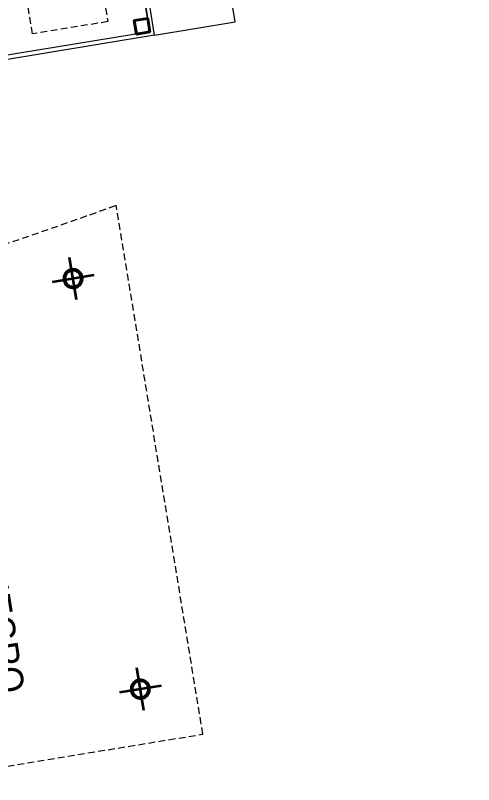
# Model space of a CAD drawing. Header units: metres. Extents: x 2 to 659295185, y -28 to 1124222152.
# Drawn here: x 655640.64 to 655657.47, y 1126311.65 to 1126339.88 of the extents above; entities that cross this region are included whole.
import ezdxf
from ezdxf.enums import TextEntityAlignment as Align

# ---------------------------------------------------------------- set-up
doc = ezdxf.new("R2010")
doc.units = ezdxf.units.M
doc.header["$MEASUREMENT"] = 0
for name, pattern in [('CCSM_C1_CUERPO EL$0$CONTINUA', [0]), ('CCSM_C1_CUERPO EL$0$HIDDEN', [0.375, 0.25, -0.125]), ('CCSM_XREF ESTRUCTURA15$0$RAYITAS', [0.375, 0.25, -0.125]), ('DASHDOT', [1, 0.5, -0.25, 0, -0.25])]:
    doc.linetypes.add(name, pattern=pattern)
doc.layers.get('0').update_dxf_attribs({"linetype": 'CONTINUOUS'})
for name, color, linetype in [('CCSM_C1_CUERPO EL$0$A-ALUCOBOND', 254, 'CONTINUOUS'), ('CCSM_C1_CUERPO EL$0$A-AREAS COMERCIALES', 151, 'CONTINUOUS'), ('CCSM_C1_CUERPO EL$0$A-EQUIPOS', 9, 'CONTINUOUS'), ('CCSM_C1_CUERPO EL$0$A-LOCAL ID', 7, 'CONTINUOUS'), ('CCSM_C1_CUERPO EL$0$A-PARED', 2, 'CCSM_C1_CUERPO EL$0$CONTINUA'), ('CCSM_C1_CUERPO EL$0$A_RAMPAS DE ANDENES', 8, 'CCSM_C1_CUERPO EL$0$CONTINUA'), ('CCSM_C1_CUERPO EL$0$ID_Nº LOCAL', 7, 'CONTINUOUS'), ('CCSM_C1_CUERPO EL$0$TEX-ROT', 7, 'CONTINUOUS'), ('CCSM_XREF ESTRUCTURA15$0$E-PROYECCION TECHO', 9, 'CCSM_XREF ESTRUCTURA15$0$RAYITAS')]:
    doc.layers.add(name, color=color, linetype=linetype)
for name, color, linetype, lineweight in [('CCSM_XREF ESTRUCTURA15$0$E-CA-COLUMNA', 2, 'CONTINUOUS', 35), ('CCSM_XREF ESTRUCTURA15$0$E-CE-COLUMNA', 2, 'CONTINUOUS', 35), ('LOCALES ASIGNADOS', 41, 'DASHDOT', 0)]:
    doc.layers.add(name, color=color, linetype=linetype, lineweight=lineweight)
doc.styles.add('CCSM_C1_CUERPO EL$0$ROMANS', font='romans__.ttf')
doc.styles.add('CCSM_C1_CUERPO EL$0$sigo', font='arial.ttf', dxfattribs={"width": 0.9})

# ---------------------------------------------------------------- blocks, each defined once
blk = doc.blocks.new('CCSM_C1_CUERPO EL$0$COLUMNAS DE ALUCOBOND')
at = {"layer": 'CCSM_C1_CUERPO EL$0$A-ALUCOBOND'}
for points in [[(-0.335, 0.012), (-0.335, 0.013), (-0.339, 0.013), (-0.339, 0.012), (-0.336, 0.012), (-0.336, -0.01), (-0.339, -0.01), (-0.339, -0.012), (-0.335, -0.012, 0.414214), (-0.335, -0.011)], [(0.334, 0.012), (0.334, 0.013), (0.338, 0.013), (0.338, 0.012), (0.335, 0.012), (0.335, -0.01), (0.338, -0.01), (0.338, -0.012), (0.335, -0.012, -0.414214), (0.334, -0.011)]]:
    blk.add_hatch(color=250, dxfattribs=at).paths.add_polyline_path(points)
h = blk.add_hatch(color=250, dxfattribs=at)
h.paths.add_polyline_path([(-0.315, 0.001, 0.292593), (-0.315, 0.001), (-0.319, 0.001, 0.269806), (-0.319, 0.001), (-0.315, 0, -0.355234), (-0.315, 0, 0.103259), (-0.315, 0)])
h.paths.add_polyline_path([(-0.315, 0, 0.111744), (-0.315, 0, -0.308278), (-0.315, 0), (-0.316, -0.001, 0.54849), (-0.316, -0.001), (-0.315, -0.002, 0.292593), (-0.315, -0.001)])
h = blk.add_hatch(color=250, dxfattribs=at)
h.paths.add_polyline_path([(0.315, 0.001, -0.292593), (0.315, 0.001), (0.319, 0.001, -0.269806), (0.319, 0.001), (0.314, 0, 0.355234), (0.314, 0, -0.103259), (0.314, 0)])
h.paths.add_polyline_path([(0.314, 0, -0.111744), (0.314, 0, 0.308278), (0.314, 0), (0.315, -0.001, -0.54849), (0.315, -0.001), (0.315, -0.002, -0.292593), (0.315, -0.001)])
for p, q in [((-0.352, 0.014), (-0.353, 0.014)), ((-0.33, 0.013), (-0.353, 0.013)), ((-0.349, 0.018), (-0.352, 0.015)), ((-0.348, 0.018), (-0.352, 0.014)), ((-0.333, 0.018), (-0.348, 0.018)), ((-0.335, -0.011), (-0.335, 0.012)), ((-0.335, 0.012), (-0.33, 0.012)), ((-0.334, 0.003), (-0.335, 0.003)), ((-0.325, 0.01), (-0.333, 0.018)), ((-0.33, 0.001), (-0.33, 0.012)), ((-0.327, 0.001), (-0.326, 0.001)), ((-0.326, 0.001), (-0.325, 0.001)), ((-0.325, 0.001), (-0.325, 0.01)), ((-0.325, 0.001), (-0.325, 0.001)), ((-0.324, 0.001), (-0.324, 0.001)), ((-0.323, 0.001), (-0.323, 0.001)), ((-0.322, 0.001), (-0.322, 0.001)), ((-0.322, 0.001), (-0.321, 0.001)), ((-0.321, 0.001), (-0.32, 0.001)), ((-0.32, 0.001), (-0.315, 0.001)), ((-0.319, 0.001), (-0.315, 0)), ((-0.315, 0), (-0.315, 0.001)), ((0.314, 0), (0.315, 0.001)), ((0.319, 0.001), (0.314, 0)), ((0.32, 0.001), (0.315, 0.001)), ((0.321, 0.001), (0.32, 0.001)), ((0.321, 0.001), (0.321, 0.001)), ((0.322, 0.001), (0.322, 0.001)), ((0.323, 0.001), (0.323, 0.001)), ((0.325, 0.001), (0.324, 0.001)), ((0.324, 0.001), (0.324, 0.001)), ((0.325, 0.01), (0.333, 0.018)), ((0.325, 0.001), (0.325, 0.01)), ((0.326, 0.001), (0.325, 0.001)), ((0.327, 0.001), (0.326, 0.001)), ((0.334, 0.012), (0.329, 0.012)), ((0.329, 0.001), (0.329, 0.012)), ((0.33, 0.013), (0.353, 0.013)), ((0.333, 0.018), (0.348, 0.018)), ((0.334, -0.011), (0.334, 0.012)), ((0.334, 0.003), (0.334, 0.003)), ((0.348, 0.018), (0.351, 0.014)), ((0.349, 0.018), (0.352, 0.015)), ((0.352, 0.014), (0.353, 0.014)), ((-0.335, -0.012), (-0.353, -0.012)), ((-0.335, -0.012), (-0.353, -0.012)), ((-0.352, -0.013), (-0.353, -0.013)), ((-0.348, -0.017), (-0.352, -0.013)), ((-0.349, -0.018), (-0.352, -0.014)), ((-0.337, -0.017), (-0.348, -0.017)), ((-0.33, -0.009), (-0.337, -0.017)), ((-0.334, -0.003), (-0.335, -0.003)), ((-0.33, -0.017), (-0.33, -0.002)), ((-0.33, -0.017), (-0.325, -0.017)), ((-0.326, -0.002), (-0.326, -0.002)), ((-0.325, -0.017), (-0.325, -0.002)), ((-0.325, -0.002), (-0.325, -0.002)), ((-0.324, -0.002), (-0.323, -0.002)), ((-0.324, -0.002), (-0.324, -0.002)), ((-0.323, -0.002), (-0.322, -0.002)), ((-0.322, -0.002), (-0.321, -0.002)), ((-0.321, -0.002), (-0.321, -0.002)), ((-0.32, -0.002), (-0.32, -0.002)), ((-0.319, -0.002), (-0.315, -0.002)), ((-0.315, 0), (-0.316, -0.001)), ((-0.316, -0.001), (-0.315, -0.002)), ((-0.315, 0), (-0.315, -0.001)), ((0.314, 0), (0.315, -0.001)), ((0.314, 0), (0.315, -0.001)), ((0.315, -0.001), (0.315, -0.002)), ((0.319, -0.002), (0.315, -0.002)), ((0.32, -0.002), (0.32, -0.002)), ((0.321, -0.002), (0.32, -0.002)), ((0.322, -0.002), (0.321, -0.002)), ((0.322, -0.002), (0.322, -0.002)), ((0.323, -0.002), (0.323, -0.002)), ((0.324, -0.002), (0.324, -0.002)), ((0.325, -0.017), (0.325, -0.002)), ((0.325, -0.002), (0.325, -0.002)), ((0.326, -0.002), (0.325, -0.002)), ((0.329, -0.017), (0.325, -0.017)), ((0.329, -0.017), (0.329, -0.002)), ((0.329, -0.009), (0.337, -0.017)), ((0.334, -0.003), (0.334, -0.003)), ((0.335, -0.012), (0.353, -0.012)), ((0.335, -0.012), (0.353, -0.012)), ((0.337, -0.017), (0.348, -0.017)), ((0.348, -0.017), (0.351, -0.013)), ((0.349, -0.018), (0.352, -0.014)), ((0.352, -0.013), (0.353, -0.013))]:
    blk.add_line(p, q, dxfattribs=at)
at = {"layer": 'CCSM_C1_CUERPO EL$0$A-ALUCOBOND', "color": 0}
for p, q in [((-0.339, 0.012), (-0.339, 0.013)), ((-0.335, 0.012), (-0.335, 0.013)), ((0.334, 0.012), (0.334, 0.013)), ((0.338, 0.012), (0.338, 0.013)), ((-0.339, -0.01), (-0.339, -0.012)), ((0.338, -0.01), (0.338, -0.012))]:
    blk.add_line(p, q, dxfattribs=at)
for points in [[(-0.339, -0.01), (-0.336, -0.01), (-0.336, 0.012), (-0.339, 0.012)], [(0.339, -0.01), (0.335, -0.01), (0.335, 0.012), (0.339, 0.012)]]:
    blk.add_lwpolyline(points, close=True, dxfattribs=at)
at = {"layer": 'CCSM_C1_CUERPO EL$0$A-ALUCOBOND'}
for points in [[(-0.33, -0.002), (-0.333, -0.002), (-0.333, -0.003, -0.414214), (-0.333, -0.003), (-0.334, -0.003, -0.414214), (-0.334, -0.003), (-0.335, 0, -0.446879), (-0.335, 0), (-0.334, 0, 0.414214), (-0.334, 0), (-0.334, 0, 0.414214), (-0.334, 0), (-0.335, 0, -0.446879), (-0.335, 0), (-0.334, 0.002, -0.414214), (-0.334, 0.003), (-0.333, 0.003, -0.414214), (-0.333, 0.002), (-0.333, 0.001), (-0.331, 0.001)], [(0.33, -0.002), (0.333, -0.002), (0.333, -0.003, 0.414214), (0.333, -0.003), (0.334, -0.003, 0.414214), (0.334, -0.003), (0.334, 0, 0.446879), (0.334, 0), (0.334, 0, -0.414214), (0.334, 0), (0.334, 0, -0.414214), (0.334, 0), (0.334, 0, 0.446879), (0.334, 0), (0.334, 0.002, 0.414214), (0.334, 0.003), (0.333, 0.003, 0.414214), (0.333, 0.002), (0.333, 0.001), (0.331, 0.001)]]:
    blk.add_lwpolyline(points, format="xyb", dxfattribs=at)
for points in [[(-0.331, 0.001, -0.165128), (-0.331, 0.001), (-0.331, 0.001, -0.571241), (-0.331, 0.001), (-0.331, 0.001, -0.103106), (-0.331, 0.001), (-0.33, -0.002, -0.165623), (-0.33, -0.002), (-0.33, -0.002, -0.549631), (-0.33, -0.002), (-0.33, -0.002, -0.119266), (-0.33, -0.002)], [(-0.33, 0.001, -0.165128), (-0.33, 0.001), (-0.33, 0.001, -0.571241), (-0.33, 0.001), (-0.33, 0.001, -0.103106), (-0.33, 0.001), (-0.329, -0.002, -0.165623), (-0.329, -0.002), (-0.329, -0.002, -0.549631), (-0.329, -0.002), (-0.329, -0.002, -0.119266), (-0.329, -0.002)], [(-0.329, 0.001, -0.165128), (-0.329, 0.001), (-0.329, 0.001, -0.571241), (-0.329, 0.001), (-0.329, 0.001, -0.103106), (-0.329, 0.001), (-0.328, -0.002, -0.165623), (-0.328, -0.002), (-0.328, -0.002, -0.549631), (-0.328, -0.002), (-0.328, -0.002, -0.119266), (-0.328, -0.002)], [(-0.328, 0.001, -0.165128), (-0.328, 0.001), (-0.328, 0.001, -0.571241), (-0.328, 0.001), (-0.328, 0.001, -0.103106), (-0.328, 0.001), (-0.327, -0.002, -0.165623), (-0.327, -0.002), (-0.327, -0.002, -0.549631), (-0.327, -0.002), (-0.328, -0.002, -0.119266), (-0.328, -0.002)], [(-0.327, 0.001, -0.165128), (-0.327, 0.001), (-0.327, 0.001, -0.571241), (-0.327, 0.001), (-0.327, 0.001, -0.103106), (-0.327, 0.001), (-0.326, -0.002, -0.165623), (-0.326, -0.002), (-0.326, -0.002, -0.549631), (-0.326, -0.002), (-0.327, -0.002, -0.119266), (-0.327, -0.002)], [(-0.326, 0.001, -0.165128), (-0.326, 0.001), (-0.326, 0.001, -0.571241), (-0.326, 0.001), (-0.326, 0.001, -0.103106), (-0.326, 0.001), (-0.325, -0.002, -0.165623), (-0.325, -0.002), (-0.325, -0.002, -0.549631), (-0.325, -0.002), (-0.326, -0.002, -0.119266), (-0.326, -0.002)], [(-0.325, 0.001, -0.165128), (-0.325, 0.001), (-0.324, 0.001, -0.571241), (-0.324, 0.001), (-0.324, 0.001, -0.103106), (-0.324, 0.001), (-0.324, -0.002, -0.165623), (-0.324, -0.002), (-0.324, -0.002, -0.549631), (-0.324, -0.002), (-0.324, -0.002, -0.119266), (-0.324, -0.002)], [(-0.325, 0.001, -0.165128), (-0.325, 0.001), (-0.325, 0.001, -0.571241), (-0.325, 0.001), (-0.325, 0.001, -0.103106), (-0.325, 0.001), (-0.324, -0.002, -0.165623), (-0.324, -0.002), (-0.325, -0.002, -0.549631), (-0.325, -0.002), (-0.325, -0.002, -0.119266), (-0.325, -0.002)], [(-0.324, 0.001, -0.165128), (-0.324, 0.001), (-0.324, 0.001, -0.571241), (-0.324, 0.001), (-0.323, 0.001, -0.103106), (-0.323, 0.001), (-0.323, -0.002, -0.165623), (-0.323, -0.002), (-0.323, -0.002, -0.549631), (-0.323, -0.002), (-0.323, -0.002, -0.119266), (-0.323, -0.002)], [(-0.323, 0.001, -0.165128), (-0.323, 0.001), (-0.323, 0.001, -0.571241), (-0.323, 0.001), (-0.322, 0.001, -0.103106), (-0.322, 0.001), (-0.322, -0.002, -0.165623), (-0.322, -0.002), (-0.322, -0.002, -0.549631), (-0.322, -0.002), (-0.322, -0.002, -0.119266), (-0.322, -0.002)], [(-0.322, 0.001, -0.165128), (-0.322, 0.001), (-0.322, 0.001, -0.571241), (-0.322, 0.001), (-0.322, 0.001, -0.103106), (-0.322, 0.001), (-0.321, -0.002, -0.165623), (-0.321, -0.002), (-0.321, -0.002, -0.549631), (-0.321, -0.002), (-0.321, -0.002, -0.119266), (-0.321, -0.002)], [(-0.321, 0.001, -0.165128), (-0.321, 0.001), (-0.321, 0.001, -0.571241), (-0.321, 0.001), (-0.321, 0.001, -0.103106), (-0.321, 0.001), (-0.32, -0.002, -0.165623), (-0.32, -0.002), (-0.32, -0.002, -0.549631), (-0.32, -0.002), (-0.321, -0.002, -0.119266), (-0.321, -0.002)], [(-0.32, 0.001, -0.165128), (-0.32, 0.001), (-0.32, 0.001, -0.571241), (-0.32, 0.001), (-0.32, 0.001, -0.103106), (-0.32, 0.001), (-0.319, -0.002, -0.165623), (-0.319, -0.002), (-0.32, -0.002, -0.549631), (-0.32, -0.002), (-0.32, -0.002, -0.119266), (-0.32, -0.002)], [(0.32, 0.001, 0.165128), (0.32, 0.001), (0.32, 0.001, 0.571241), (0.32, 0.001), (0.32, 0.001, 0.103106), (0.32, 0.001), (0.319, -0.002, 0.165623), (0.319, -0.002), (0.319, -0.002, 0.549631), (0.319, -0.002), (0.32, -0.002, 0.119266), (0.32, -0.002)], [(0.321, 0.001, 0.165128), (0.321, 0.001), (0.321, 0.001, 0.571241), (0.321, 0.001), (0.321, 0.001, 0.103106), (0.321, 0.001), (0.32, -0.002, 0.165623), (0.32, -0.002), (0.32, -0.002, 0.549631), (0.32, -0.002), (0.32, -0.002, 0.119266), (0.32, -0.002)], [(0.322, 0.001, 0.165128), (0.322, 0.001), (0.322, 0.001, 0.571241), (0.322, 0.001), (0.321, 0.001, 0.103106), (0.321, 0.001), (0.321, -0.002, 0.165623), (0.321, -0.002), (0.321, -0.002, 0.549631), (0.321, -0.002), (0.321, -0.002, 0.119266), (0.321, -0.002)], [(0.323, 0.001, 0.165128), (0.323, 0.001), (0.323, 0.001, 0.571241), (0.323, 0.001), (0.322, 0.001, 0.103106), (0.322, 0.001), (0.322, -0.002, 0.165623), (0.322, -0.002), (0.322, -0.002, 0.549631), (0.322, -0.002), (0.322, -0.002, 0.119266), (0.322, -0.002)], [(0.324, 0.001, 0.165128), (0.324, 0.001), (0.323, 0.001, 0.571241), (0.323, 0.001), (0.323, 0.001, 0.103106), (0.323, 0.001), (0.322, -0.002, 0.165623), (0.322, -0.002), (0.323, -0.002, 0.549631), (0.323, -0.002), (0.323, -0.002, 0.119266), (0.323, -0.002)], [(0.324, 0.001, 0.165128), (0.324, 0.001), (0.324, 0.001, 0.571241), (0.324, 0.001), (0.324, 0.001, 0.103106), (0.324, 0.001), (0.323, -0.002, 0.165623), (0.323, -0.002), (0.323, -0.002, 0.549631), (0.323, -0.002), (0.324, -0.002, 0.119266), (0.324, -0.002)], [(0.325, 0.001, 0.165128), (0.325, 0.001), (0.325, 0.001, 0.571241), (0.325, 0.001), (0.325, 0.001, 0.103106), (0.325, 0.001), (0.324, -0.002, 0.165623), (0.324, -0.002), (0.324, -0.002, 0.549631), (0.324, -0.002), (0.325, -0.002, 0.119266), (0.325, -0.002)], [(0.326, 0.001, 0.165128), (0.326, 0.001), (0.326, 0.001, 0.571241), (0.326, 0.001), (0.326, 0.001, 0.103106), (0.326, 0.001), (0.325, -0.002, 0.165623), (0.325, -0.002), (0.325, -0.002, 0.549631), (0.325, -0.002), (0.325, -0.002, 0.119266), (0.325, -0.002)], [(0.327, 0.001, 0.165128), (0.327, 0.001), (0.327, 0.001, 0.571241), (0.327, 0.001), (0.327, 0.001, 0.103106), (0.327, 0.001), (0.326, -0.002, 0.165623), (0.326, -0.002), (0.326, -0.002, 0.549631), (0.326, -0.002), (0.326, -0.002, 0.119266), (0.326, -0.002)], [(0.328, 0.001, 0.165128), (0.328, 0.001), (0.328, 0.001, 0.571241), (0.328, 0.001), (0.328, 0.001, 0.103106), (0.328, 0.001), (0.327, -0.002, 0.165623), (0.327, -0.002), (0.327, -0.002, 0.549631), (0.327, -0.002), (0.327, -0.002, 0.119266), (0.327, -0.002)], [(0.329, 0.001, 0.165128), (0.329, 0.001), (0.329, 0.001, 0.571241), (0.329, 0.001), (0.329, 0.001, 0.103106), (0.329, 0.001), (0.328, -0.002, 0.165623), (0.328, -0.002), (0.328, -0.002, 0.549631), (0.328, -0.002), (0.328, -0.002, 0.119266), (0.328, -0.002)], [(0.33, 0.001, 0.165128), (0.33, 0.001), (0.33, 0.001, 0.571241), (0.33, 0.001), (0.329, 0.001, 0.103106), (0.329, 0.001), (0.329, -0.002, 0.165623), (0.329, -0.002), (0.329, -0.002, 0.549631), (0.329, -0.002), (0.329, -0.002, 0.119266), (0.329, -0.002)], [(0.331, 0.001, 0.165128), (0.331, 0.001), (0.331, 0.001, 0.571241), (0.331, 0.001), (0.33, 0.001, 0.103106), (0.33, 0.001), (0.33, -0.002, 0.165623), (0.33, -0.002), (0.33, -0.002, 0.549631), (0.33, -0.002), (0.33, -0.002, 0.119266), (0.33, -0.002)]]:
    blk.add_lwpolyline(points, format="xyb", close=True, dxfattribs=at)
for points in [[(-0.331, 0.001), (-0.33, 0.001)], [(-0.33, 0.001), (-0.329, 0.001)], [(-0.329, 0.001), (-0.328, 0.001)], [(-0.328, 0.001), (-0.327, 0.001)], [(0.328, 0.001), (0.327, 0.001)], [(0.329, 0.001), (0.328, 0.001)], [(0.329, 0.001), (0.329, 0.001)], [(0.33, 0.001), (0.33, 0.001)], [(-0.329, -0.002), (-0.33, -0.002)], [(-0.328, -0.002), (-0.329, -0.002)], [(-0.328, -0.002), (-0.328, -0.002)], [(-0.327, -0.002), (-0.327, -0.002)], [(0.326, -0.002), (0.327, -0.002)], [(0.327, -0.002), (0.328, -0.002)], [(0.328, -0.002), (0.329, -0.002)], [(0.329, -0.002), (0.33, -0.002)]]:
    blk.add_lwpolyline(points, dxfattribs=at)
at = {"layer": 'CCSM_C1_CUERPO EL$0$A-ALUCOBOND', "color": 1}
for points in [[(-0.325, -0.002), (-0.325, -0.024), (-0.3, -0.024), (-0.3, 0.025), (-0.325, 0.025), (-0.325, 0.001)], [(-0.321, -0.002), (-0.321, -0.021), (-0.304, -0.021), (-0.304, 0.021), (-0.321, 0.021), (-0.321, 0.001)], [(0.325, -0.002), (0.325, -0.024), (0.3, -0.024), (0.3, 0.025), (0.325, 0.025), (0.325, 0.001)], [(0.321, -0.002), (0.321, -0.021), (0.304, -0.021), (0.304, 0.021), (0.321, 0.021), (0.321, 0.001)]]:
    blk.add_lwpolyline(points, dxfattribs=at)
at = {"layer": 'CCSM_C1_CUERPO EL$0$A-ALUCOBOND'}
for centre, radius, start, end in [((0, 0), 0.354, 90.0148, 177.8483), ((-0.001, 0.002), 0.348, 89.9001, 177.2477), ((0, 0), 0.354, 2.1517, 89.9852), ((0.001, 0.002), 0.348, 2.7523, 90.0999), ((-0.353, 0.013), 0.000616, 177.5286, 270), ((-0.053, 0.001), 0.3, 177.4071, 177.5286), ((-0.352, 0.015), 0.000616, 133.5778, 177.4071), ((-0.352, 0.015), 0.000616, 270, 313.5778), ((-0.33, 0.012), 0.000616, 0, 90), ((-0.319, 0.001), 0.000616, 199.109, 259.5059), ((-0.315, 0.001), 0.000246, 24.7635, 90), ((0.315, 0.001), 0.000246, 90, 155.2365), ((0.319, 0.001), 0.000616, 280.4941, 340.891), ((0.33, 0.012), 0.000616, 90, 180), ((0.352, 0.015), 0.000616, 226.4222, 270), ((0.053, 0.001), 0.3, 2.4714, 2.5929), ((0.352, 0.015), 0.000616, 2.5929, 46.4222), ((0.353, 0.013), 0.000616, 270, 2.4714), ((-0.353, -0.013), 0.000616, 90, 182.4714), ((0, 0), 0.354, 182.1102, 269.9862), ((-0.053, 0), 0.3, 182.4714, 182.5929), ((-0.352, -0.014), 0.000616, 182.5929, 226.4222), ((-0.352, -0.014), 0.000616, 46.4222, 90), ((-0.002, -0.002), 0.347, 182.5979, 270.3744), ((-0.335, -0.011), 0.000616, 270, 0), ((-0.315, -0.001), 0.000246, 114.1515, 229.1287), ((-0.315, 0), 0.000246, 335.2365, 24.7635), ((-0.315, 0), 0.0000616, 294.1515, 78.9412), ((-0.315, -0.001), 0.000246, 270, 335.2365), ((0, 0), 0.354, 270.0138, 357.8898), ((0.002, -0.002), 0.347, 269.6256, 357.4021), ((0.315, 0), 0.000246, 155.2365, 204.7635), ((0.314, 0), 0.0000616, 101.0588, 245.8485), ((0.315, -0.001), 0.000246, 204.7635, 270), ((0.315, -0.001), 0.000246, 310.8713, 65.8485), ((0.335, -0.011), 0.000616, 180, 270), ((0.352, -0.014), 0.000616, 90, 133.5778), ((0.053, 0), 0.3, 357.4071, 357.5286), ((0.352, -0.014), 0.000616, 313.5778, 357.4071), ((0.353, -0.013), 0.000616, 357.5286, 90)]:
    blk.add_arc(centre, radius, start, end, dxfattribs=at)
blk = doc.blocks.new('CCSM_C1_CUERPO EL$0$IDENT LOCAL')
at = {"style": 'CCSM_C1_CUERPO EL$0$ROMANS'}
for tag, height, p in [('NºLOCAL', 0.7, (0.201, 1.671)), ('AREA-EXACTA', 0.5, (0, 0.85)), ('RUBRO', 0.35, (0, 0)), ('USO', 0.35, (0, -0.85))]:
    blk.add_attdef(tag, text='', height=height, dxfattribs=at).set_placement(p, align=Align.BOTTOM_CENTER)
blk = doc.blocks.new('CCSM_XREF ESTRUCTURA15$0$CCSM_COLUMNA REC')
at = {"layer": 'CCSM_XREF ESTRUCTURA15$0$E-CA-COLUMNA'}
blk.add_lwpolyline([(-0.25, -0.25), (0.25, -0.25), (0.25, 0.25), (-0.25, 0.25)], close=True, dxfattribs=at)
blk = doc.blocks.new('CCSM_XREF ESTRUCTURA15$0$CCSM_COLUM REDONDA')
at = {"color": 5}
for p, q in [((0, 0.774), (0, -0.774)), ((-0.789, 0), (0.789, 0))]:
    blk.add_line(p, q, dxfattribs=at)
blk.add_circle((0, 0), 0.3)

msp = doc.modelspace()

# ---------------------------------------------------------------- hatches: boundary and pattern name
at = {"layer": 'LOCALES ASIGNADOS'}
h = msp.add_hatch(color=256, dxfattribs=at)
edge = h.paths.add_edge_path()
edge.add_arc((219491.1056, 1054914.3756), 441878.9229, 9.308049718, 9.309563548, ccw=False)
edge.add_line((655551.8097, 1126384.9626), (655564.5398, 1126387.0492))
edge.add_line((655564.5398, 1126387.0492), (655562.5867, 1126398.9652))
edge.add_line((655562.5867, 1126398.9652), (655552.3922, 1126397.2942))
edge.add_line((655552.3922, 1126397.2942), (655552.4569, 1126396.8995))
edge.add_line((655552.4569, 1126396.8995), (655549.9212, 1126396.4839))

# ---------------------------------------------------------------- linework, layer by layer
for centre in [(655642.7616, 1126330.2221), (655642.7616, 1126330.2221), (655645.2313, 1126315.1543), (655645.2313, 1126315.1543)]:
    msp.add_circle(centre, 0.3)
at = {"layer": 'CCSM_C1_CUERPO EL$0$A-AREAS COMERCIALES', "lineweight": 5}
msp.add_lwpolyline([(655644.0122, 1126348.8658), (655645.5835, 1126339.2789), (655636.6689, 1126337.8178), (655635.5948, 1126344.4218), (655636.8443, 1126344.6266), (655636.3552, 1126347.6107), (655644.0122, 1126348.8656)], dxfattribs=at)
at = {"layer": 'CCSM_C1_CUERPO EL$0$A-EQUIPOS', "linetype": 'CCSM_C1_CUERPO EL$0$HIDDEN', "lineweight": 5}
msp.add_lwpolyline([(655644.0373, 1126339.655), (655641.2741, 1126339.2025), (655640.9509, 1126341.1762), (655643.7141, 1126341.6287)], close=True, dxfattribs=at)
at = {"layer": 'CCSM_C1_CUERPO EL$0$A-PARED', "lineweight": 5}
for p, q in [((655645.5838, 1126339.279), (655645.3412, 1126340.7592)), ((655645.7561, 1126339.1552), (655645.4892, 1126340.7835)), ((655645.7561, 1126339.1552), (655636.3813, 1126337.6186))]:
    msp.add_line(p, q, dxfattribs=at)
msp.add_lwpolyline([(655645.5838, 1126339.279), (655636.6689, 1126337.8178), (655636.5585, 1126338.4914), (655636.4105, 1126338.4672), (655636.5209, 1126337.7935)], dxfattribs=at)
at = {"layer": 'CCSM_C1_CUERPO EL$0$A_RAMPAS DE ANDENES', "lineweight": 5}
for p, q in [((655648.7166, 1126339.6405), (655645.8617, 1126357.058)), ((655645.7561, 1126339.1552), (655648.7166, 1126339.6405))]:
    msp.add_line(p, q, dxfattribs=at)
at = {"layer": 'CCSM_XREF ESTRUCTURA15$0$E-PROYECCION TECHO', "lineweight": 5}
msp.add_lwpolyline([(655644.347, 1126332.9144, -0.0104386), (655635.5612, 1126329.9478), (655638.499, 1126312.0241), (655647.5285, 1126313.5041), (655644.347, 1126332.9144)], format="xyb", dxfattribs=at)

# ---------------------------------------------------------------- block references
at = {"layer": 'CCSM_C1_CUERPO EL$0$A-LOCAL ID', "lineweight": 5}
ref = msp.add_blockref('CCSM_C1_CUERPO EL$0$IDENT LOCAL', (655636.605, 1126321.4747), dxfattribs=dict(at, rotation=278.9917523318326))
ref.add_attrib('NºLOCAL', 'ACCESO PALO NEGRO', dxfattribs={"layer": 'CCSM_C1_CUERPO EL$0$ID_Nº LOCAL', "color": 0, "height": 1, "rotation": 278.99175, "style": 'CCSM_C1_CUERPO EL$0$sigo', "width": 0.9}).set_placement((655638.6298, 1126321.7951), align=Align.BOTTOM_CENTER)
at = {"layer": 'CCSM_C1_CUERPO EL$0$TEX-ROT', "lineweight": 5, "rotation": 279.3084510912302}
for p in [(655642.7616, 1126330.2221), (655645.2313, 1126315.1543)]:
    msp.add_blockref('CCSM_C1_CUERPO EL$0$COLUMNAS DE ALUCOBOND', p, dxfattribs=at)
at = {"layer": 'CCSM_XREF ESTRUCTURA15$0$E-CE-COLUMNA', "lineweight": 5, "rotation": 279.3084512601026}
msp.add_blockref('CCSM_XREF ESTRUCTURA15$0$CCSM_COLUMNA REC', (655645.2967, 1126339.4852), dxfattribs=at)
at = {"layer": 'CCSM_XREF ESTRUCTURA15$0$E-CE-COLUMNA', "lineweight": 5, "xscale": -1}
for name, p, rotation in [('CCSM_XREF ESTRUCTURA15$0$CCSM_COLUMNA REC', (655645.2967, 1126339.4852), 279.3084512732672), ('CCSM_XREF ESTRUCTURA15$0$CCSM_COLUM REDONDA', (655642.7616, 1126330.2221), 279.3084512535203), ('CCSM_XREF ESTRUCTURA15$0$CCSM_COLUM REDONDA', (655645.2313, 1126315.1543), 279.3084512601026)]:
    msp.add_blockref(name, p, dxfattribs=dict(at, rotation=rotation))

doc.saveas('drawing.dxf')
